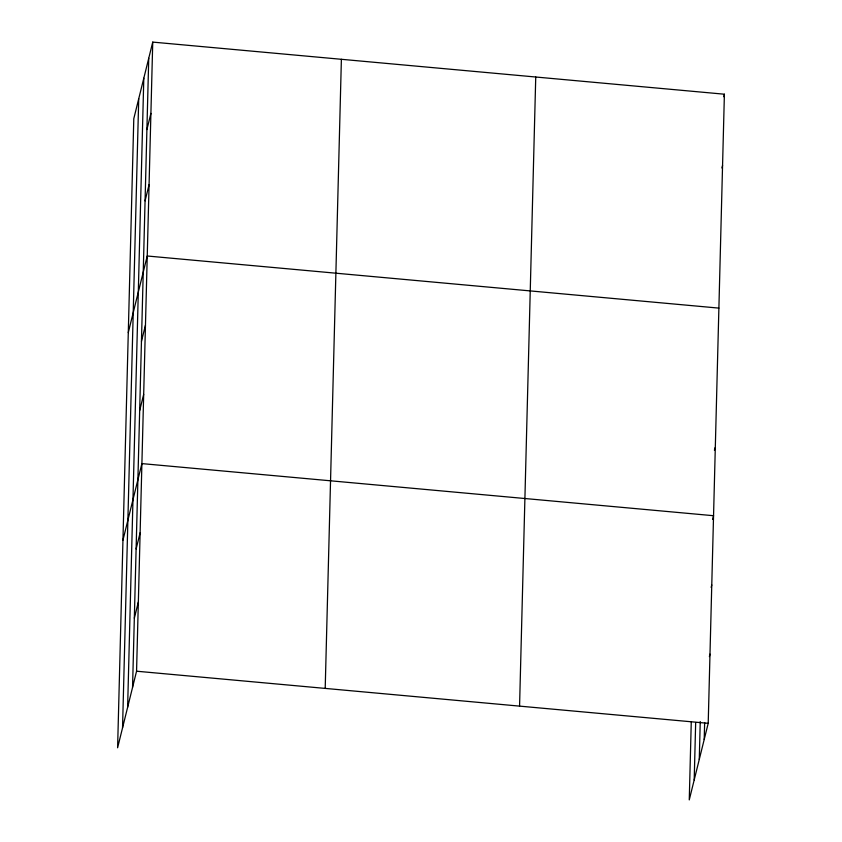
<?xml version="1.0" encoding="UTF-8"?>
<svg xmlns="http://www.w3.org/2000/svg" width="842" height="842" viewBox="0 0 842 842"><rect width="100%" height="100%" fill="white"/><g stroke="black" fill="none" stroke-linecap="round" stroke-linejoin="round"><path stroke-width="1.26" d="M122.543 727.856L138.72 98.746M127.626 707.312L143.803 78.211M132.552 687.377L148.739 58.277M152.739 42.1L133.794 118.68L117.606 747.791L136.562 671.211L152.739 42.1L724.394 94.209L708.206 723.32L689.261 799.9L691.271 721.562M325.201 688.409L341.389 59.298M519.567 706.122L535.744 77.011M694.197 779.966L695.671 722.51M699.27 759.421L700.249 721.562M704.207 739.486L704.649 722.52M146.908 129.573L150.907 113.396M145.066 200.87L149.076 184.703M128.289 332.579L147.234 256L718.889 308.109M141.456 341.368L145.456 325.201M139.677 410.57L143.677 394.403M122.943 540.185L141.898 463.605L713.553 515.714L712.627 519.44M136.12 548.973L140.119 532.807M134.341 618.175L138.341 602.009M723.773 96.693L724.394 94.209M721.941 168L722.562 165.506M714.405 450.238L715.026 447.755M711.153 587.4L711.774 584.916M709.374 656.602L709.995 654.118M136.562 671.211L708.206 723.32"/></g></svg>
